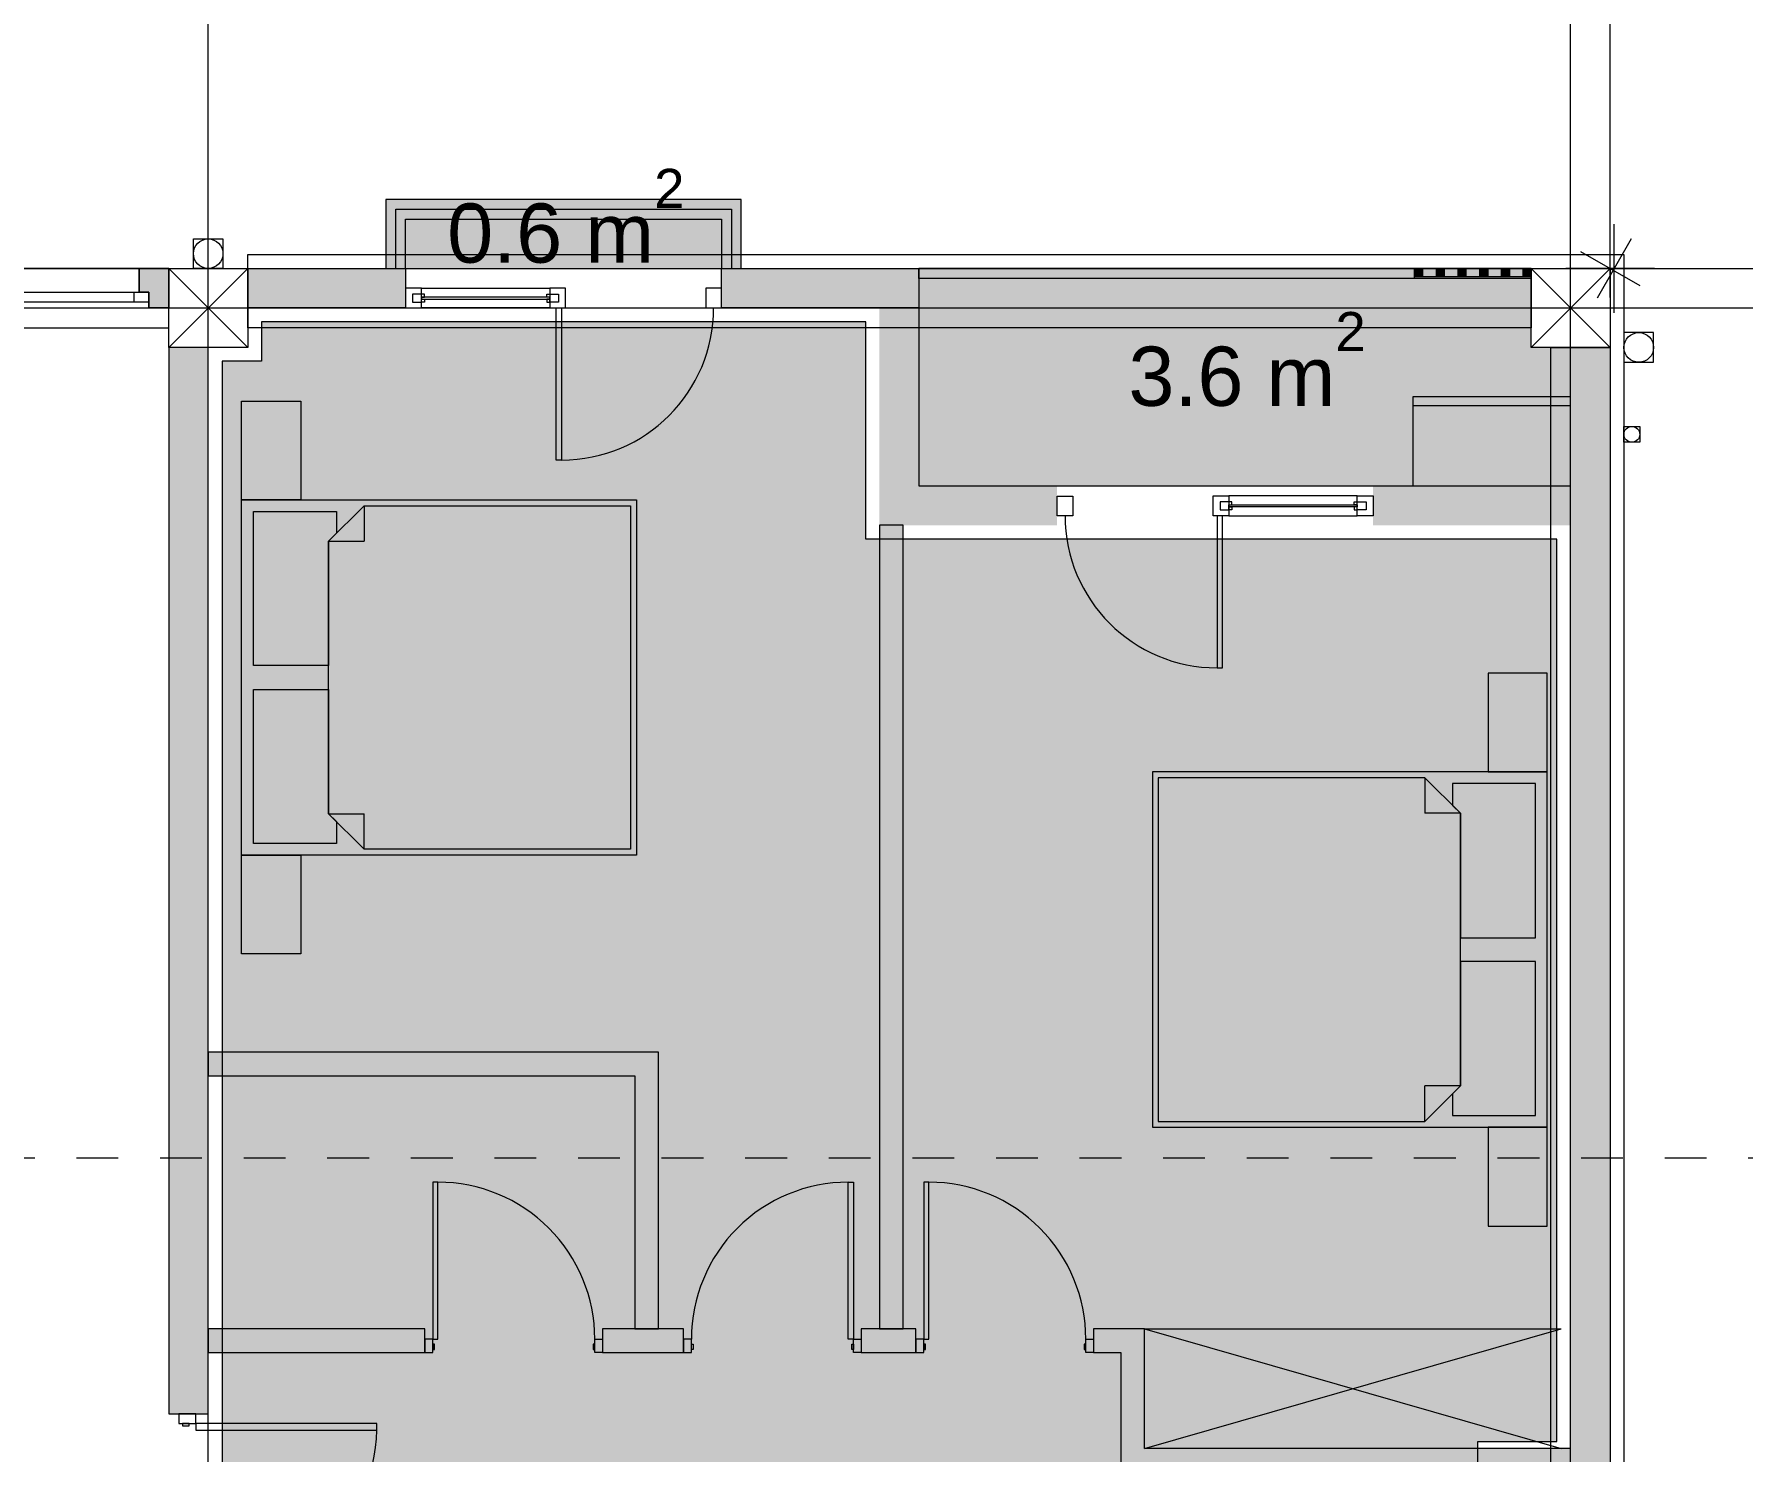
# Model space of a CAD drawing. Header units: millimetres. Extents: x 476571643 to 477489869, y 4620928210 to 4621294454.
# Drawn here: x 477229820 to 477238473, y 4621179735 to 4621186914 of the extents above; entities that cross this region are included whole.
import ezdxf

# ---------------------------------------------------------------- set-up
doc = ezdxf.new("R2010")
doc.units = ezdxf.units.MM
doc.header["$MEASUREMENT"] = 0
doc.linetypes.add('Dashed', pattern=[423.333333, 211.666667, -211.666667])
for name, color, linetype, lineweight in [('2D Drafting - General_Pen_No__1_Pen_No__7', 7, 'Continuous', 0), ('2D Drafting - General_Pen_No__1_Pen_No__7_Pen_No__7', 7, 'Continuous', 0), ('2D Drafting - General_Pen_No__250_Pen_No__7_Pen_No__154', 154, 'Continuous', 0), ('2D Drafting - General_Pen_No__250_Pen_No__7_Pen_No__250', 7, 'Continuous', 0), ('2D Drafting - General_Pen_No__250_Pen_No__7_Pen_No__7', 7, 'Continuous', 0), ('2D Drafting - General_Pen_No__7_Pen_No__7_Pen_No__7', 7, 'Continuous', 0), ('Doors_Pen_No__7_Pen_No__7_Pen_No__7', 7, 'Continuous', 0), ('G-Anno-Nplt_Pen_No__151', 151, 'Continuous', 0), ('G-Anno-Nplt_Pen_No__255', 255, 'Continuous', 0), ('G-Anno-Nplt_Pen_No__4', 7, 'Continuous', 0), ('G-Anno-Nplt_Pen_No__7', 7, 'Continuous', 0), ('gegmebi_Pen_No__7_Pen_No__7', 7, 'Continuous', 0), ('kar-panjara_Pen_No__7_Pen_No__7_Pen_No__7', 7, 'Continuous', 0), ('New_0_Pen_No__7', 7, 'Continuous', 0), ('New_2D Drafting - General_Pen_No__250_Pen_No__7_Pen_No__255', 255, 'Continuous', 0), ('New_2D Drafting - General_Pen_No__30_Pen_No__9_Pen_No__9_Pen_No__255', 255, 'Continuous', 0), ('New_2D Drafting - General_Pen_No__30_Pen_No__9_Pen_No__9_Pen_No__7', 7, 'Continuous', 0), ('New_R03_Nakveti_Pen_No__4', 7, 'Continuous', 0), ('New_reg_nak_Pen_No__250', 7, 'Continuous', 0), ('New_reg_nak_Pen_No__7', 7, 'Continuous', 0), ('New_shenobebi_Pen_No__1', 1, 'Continuous', 0), ('New_shenobebi_Pen_No__7', 7, 'Continuous', 0), ('New_Structural - Bearing_Pen_No__250', 7, 'Continuous', 0), ('zoma_Pen_No__1', 1, 'Continuous', 0), ('zoma_Pen_No__142', 142, 'Continuous', 0), ('zoma_Pen_No__5_Pen_No__5', 5, 'Continuous', 0)]:
    doc.layers.add(name, color=color, linetype=linetype, lineweight=lineweight)
doc.layers.add('New_R03_Nakveti', color=7, linetype='Continuous')
doc.layers.add('zoma', color=7, linetype='Continuous')
doc.styles.add('GENERATED_STYLE_1', font='arial.ttf')
doc.styles.add('GENERATED_STYLE_2', font='arial.ttf')
doc.dimstyles.new('GENERATED_STYLE__12', dxfattribs={"dimtxt": 500, "dimasz": 228, "dimexe": 0.18, "dimexo": 3, "dimgap": 0.09, "dimtad": 1, "dimtih": 1, "dimtoh": 1, "dimlfac": 0.001, "dimzin": 0, "dimdsep": 46, "dimtxsty": 'GENERATED_STYLE_2', "dimblk": 'ARROWHEAD_2', "dimblk1": 'ARROWHEAD_2', "dimblk2": 'ARROWHEAD_2', "dimcen": 0.09, "dimclrd": 1, "dimclre": 1, "dimclrt": 1, "dimadec": 0, "dimazin": 0, "dimtfac": 1, "dimtdec": 4, "dimtmove": 2, "dimatfit": 3, "dimfxl": 1, "dimtolj": 1, "dimtzin": 0, "dimarcsym": 0})
doc.dimstyles.new('GENERATED_STYLE__13', dxfattribs={"dimtxt": 500, "dimasz": 228, "dimexe": 0.18, "dimexo": 3, "dimgap": 0.09, "dimtad": 1, "dimlfac": 0.001, "dimzin": 0, "dimdsep": 46, "dimtxsty": 'GENERATED_STYLE_2', "dimblk": 'ARROWHEAD_2', "dimblk1": 'ARROWHEAD_2', "dimblk2": 'ARROWHEAD_2', "dimcen": 0.09, "dimclrd": 1, "dimclre": 1, "dimclrt": 1, "dimadec": 0, "dimazin": 0, "dimtfac": 1, "dimtdec": 4, "dimtmove": 0, "dimatfit": 3, "dimfxl": 1, "dimtolj": 1, "dimtzin": 0, "dimarcsym": 0})
doc.dimstyles.new('GENERATED_STYLE__3', dxfattribs={"dimtxt": 200, "dimasz": 64.421331, "dimexe": 0.18, "dimexo": 3, "dimgap": 0.09, "dimtad": 1, "dimtih": 1, "dimtoh": 1, "dimlfac": 0.001, "dimzin": 0, "dimdsep": 46, "dimtxsty": 'GENERATED_STYLE_2', "dimblk": 'ARROWHEAD_2', "dimblk1": 'ARROWHEAD_2', "dimblk2": 'ARROWHEAD_2', "dimcen": 0.09, "dimclrd": 142, "dimclre": 142, "dimclrt": 142, "dimadec": 0, "dimazin": 0, "dimtfac": 1, "dimtdec": 4, "dimtmove": 0, "dimatfit": 3, "dimfxl": 1, "dimtolj": 1, "dimtzin": 0, "dimarcsym": 0})
doc.dimstyles.new('GENERATED_STYLE__7', dxfattribs={"dimtxt": 200, "dimasz": 64.421331, "dimexe": 0.18, "dimexo": 3, "dimgap": 0.09, "dimtad": 1, "dimlfac": 0.001, "dimzin": 0, "dimdsep": 46, "dimtxsty": 'GENERATED_STYLE_2', "dimblk": 'ARROWHEAD_2', "dimblk1": 'ARROWHEAD_2', "dimblk2": 'ARROWHEAD_2', "dimcen": 0.09, "dimclrd": 142, "dimclre": 142, "dimclrt": 142, "dimadec": 0, "dimazin": 0, "dimtfac": 1, "dimtdec": 4, "dimtmove": 0, "dimatfit": 3, "dimfxl": 1, "dimtolj": 1, "dimtzin": 0, "dimarcsym": 0})

# ---------------------------------------------------------------- blocks, each defined once
blk = doc.blocks.new('Bed Layout 23_2')
at = {"layer": 'New_R03_Nakveti_Pen_No__4', "color": 7, "linetype": 'Continuous', "lineweight": 0}
for p, q in [((-900, 0), (-1399.9, 0)), ((-1399.9, 0), (-1399.9, -300)), ((-900, -300), (-900, 0)), ((900, 0), (-900, 0)), ((-900, 0), (-900, -2000)), ((1399.9, 0), (900, 0)), ((900, 0), (900, -300)), ((900, -2000), (900, 0)), ((1399.9, -300), (1399.9, 0)), ((-1399.9, -300), (-900, -300)), ((900, -300), (1399.9, -300)), ((-690, -440), (-870, -620)), ((0, -440), (-690, -440)), ((-690, -440), (-690, -620)), ((690, -440), (0, -440)), ((870, -620), (690, -440)), ((690, -440), (690, -620)), ((-870, -620), (-870, -1970)), ((-870, -620), (-690, -620)), ((870, -620), (690, -620)), ((870, -1970), (870, -620)), ((-870, -1970), (0, -1970)), ((0, -1970), (870, -1970)), ((-900, -2000), (900, -2000))]:
    blk.add_line(p, q, dxfattribs=at)
at = {"layer": 'New_R03_Nakveti_Pen_No__4', "color": 7, "linetype": 'Continuous', "lineweight": 0, "flags": 128}
for points in [[(-60, -440), (-60, -60), (-840, -60), (-840, -480), (-730, -480), (-690, -440)], [(690, -440), (730, -480), (840, -480), (840, -60), (60, -60), (60, -440)]]:
    blk.add_lwpolyline(points, close=True, dxfattribs=at)
blk = doc.blocks.new('Bed Layout 23')
at = {"layer": 'New_R03_Nakveti_Pen_No__4', "color": 7, "linetype": 'Continuous', "lineweight": 0}
for p, q in [((-900, 0), (-1400, 0)), ((-1400, 0), (-1400, -300)), ((-900, -300), (-900, 0)), ((900, 0), (-900, 0)), ((-900, 0), (-900, -2000)), ((1400, 0), (900, 0)), ((900, 0), (900, -300)), ((900, -2000), (900, 0)), ((1400, -300), (1400, 0)), ((-1400, -300), (-900, -300)), ((900, -300), (1400, -300)), ((-690, -440), (-870, -620)), ((0, -440), (-690, -440)), ((-690, -440), (-690, -620)), ((690, -440), (0, -440)), ((870, -620), (690, -440)), ((690, -440), (690, -620)), ((-870, -620), (-870, -1970)), ((-870, -620), (-690, -620)), ((870, -620), (690, -620)), ((870, -1970), (870, -620)), ((-870, -1970), (0, -1970)), ((0, -1970), (870, -1970)), ((-900, -2000), (900, -2000))]:
    blk.add_line(p, q, dxfattribs=at)
at = {"layer": 'New_R03_Nakveti_Pen_No__4', "color": 7, "linetype": 'Continuous', "lineweight": 0, "flags": 128}
for points in [[(-60, -440), (-60, -60), (-840, -60), (-840, -480), (-730, -480), (-690, -440)], [(690, -440), (730, -480), (840, -480), (840, -60), (60, -60), (60, -440)]]:
    blk.add_lwpolyline(points, close=True, dxfattribs=at)
blk = doc.blocks.new('*D1381', base_point=(476844527.1, 4621385791))
at = {"layer": 'zoma_Pen_No__142', "color": 142, "linetype": 'Continuous', "lineweight": 0, "transparency": 16777216}
for p, q in [((477240444.6, 4621185727.3), (477240317.5, 4621185727.3)), ((477240423.4, 4621185702.8), (477240338.7, 4621185751.7)), ((477240381, 4621168027.3), (477240381, 4621185727.3)), ((477240444.6, 4621168027.3), (477240317.5, 4621168027.3)), ((477240338.7, 4621168051.7), (477240423.4, 4621168002.8)), ((477240381, 4621167985.8), (477240381, 4621168027.3))]:
    blk.add_line(p, q, dxfattribs=at)
at = {"layer": 'zoma_Pen_No__142', "color": 142, "lineweight": 0, "transparency": 16777216, "insert": (477240341, 4621176535.3), "char_height": 200, "attachment_point": 7, "rotation": 90, "style": 'GENERATED_STYLE_2'}
blk.add_mtext('\\A1;{\\pql;\\fArial CYR|b0|i0|c204|p34;17.70}', dxfattribs=at)
blk = doc.blocks.new('ARROWHEAD_2')
at = {"color": 0, "linetype": 'Continuous', "lineweight": 0}
for p, q in [((-0.378, -0.655), (0.378, 0.655)), ((0, 0), (-1, 0))]:
    blk.add_line(p, q, dxfattribs=at)
blk = doc.blocks.new('*D1382', base_point=(476844527.1, 4621385791))
at = {"layer": 'zoma_Pen_No__142', "color": 142, "linetype": 'Continuous', "lineweight": 0, "transparency": 16777216}
for p, q in [((477240381, 4621185727.3), (477240381, 4621185768.7)), ((477240444.6, 4621185727.3), (477240317.5, 4621185727.3)), ((477240423.4, 4621185702.8), (477240338.7, 4621185751.7))]:
    blk.add_line(p, q, dxfattribs=at)
blk = doc.blocks.new('*D1386', base_point=(476844527.1, 4621385791))
at = {"layer": 'zoma_Pen_No__142', "color": 142, "linetype": 'Continuous', "lineweight": 0, "transparency": 16777216}
for p, q in [((477224025.6, 4621187792.3), (477223976.7, 4621187707.5)), ((477224001.1, 4621187686.3), (477224001.1, 4621187813.4)), ((477224001.1, 4621187749.9), (477230501.1, 4621187749.9)), ((477230525.6, 4621187792.3), (477230476.7, 4621187707.5)), ((477230501.1, 4621187686.3), (477230501.1, 4621187813.4))]:
    blk.add_line(p, q, dxfattribs=at)
at = {"layer": 'zoma_Pen_No__142', "color": 142, "lineweight": 0, "transparency": 16777216, "char_height": 200, "attachment_point": 7, "style": 'GENERATED_STYLE_2'}
for s, insert in [('\\A1;{\\pql;\\fArial CYR|b0|i0|c204|p34;6.50}', (477226985.1, 4621187789.9)), ('\\A1;{\\pql;\\fArial CYR|b0|i0|c204|p34;0.40}', (477229944.5, 4621187789.9))]:
    blk.add_mtext(s, dxfattribs=dict(at, insert=insert))
blk = doc.blocks.new('*D1387', base_point=(476844527.1, 4621385791))
at = {"layer": 'zoma_Pen_No__142', "color": 142, "linetype": 'Continuous', "lineweight": 0, "transparency": 16777216}
for p, q in [((477230525.6, 4621187792.3), (477230476.7, 4621187707.5)), ((477230501.1, 4621187686.3), (477230501.1, 4621187813.4)), ((477230501.1, 4621187749.9), (477230901.1, 4621187749.9)), ((477230925.6, 4621187792.3), (477230876.7, 4621187707.5)), ((477230901.1, 4621187686.3), (477230901.1, 4621187813.4))]:
    blk.add_line(p, q, dxfattribs=at)
blk = doc.blocks.new('*D1388', base_point=(476844527.1, 4621385791))
at = {"layer": 'zoma_Pen_No__142', "color": 142, "linetype": 'Continuous', "lineweight": 0, "transparency": 16777216}
for p, q in [((477230925.6, 4621187792.3), (477230876.7, 4621187707.5)), ((477230901.1, 4621187686.3), (477230901.1, 4621187813.4)), ((477230901.1, 4621187749.9), (477237401.1, 4621187749.9)), ((477237425.6, 4621187792.3), (477237376.7, 4621187707.5)), ((477237401.1, 4621187686.3), (477237401.1, 4621187813.4))]:
    blk.add_line(p, q, dxfattribs=at)
at = {"layer": 'zoma_Pen_No__142', "color": 142, "lineweight": 0, "transparency": 16777216, "char_height": 200, "attachment_point": 7, "style": 'GENERATED_STYLE_2'}
for s, insert in [('\\A1;{\\pql;\\fArial CYR|b0|i0|c204|p34;6.50}', (477233885.1, 4621187789.9)), ('\\A1;{\\pql;\\fArial CYR|b0|i0|c204|p34;0.40}', (477236844.5, 4621187789.9))]:
    blk.add_mtext(s, dxfattribs=dict(at, insert=insert))
blk = doc.blocks.new('*D1389', base_point=(476844527.1, 4621385791))
at = {"layer": 'zoma_Pen_No__142', "color": 142, "linetype": 'Continuous', "lineweight": 0, "transparency": 16777216}
for p, q in [((477237425.6, 4621187792.3), (477237376.7, 4621187707.5)), ((477237401.1, 4621187686.3), (477237401.1, 4621187813.4)), ((477237401.1, 4621187749.9), (477237801.1, 4621187749.9)), ((477237776.7, 4621187707.5), (477237825.6, 4621187792.3)), ((477237801.1, 4621187686.3), (477237801.1, 4621187813.4)), ((477237801.1, 4621187749.9), (477237842.6, 4621187749.9))]:
    blk.add_line(p, q, dxfattribs=at)
blk = doc.blocks.new('*D1393', base_point=(476844527.1, 4621385791))
at = {"layer": 'zoma_Pen_No__142', "color": 142, "linetype": 'Continuous', "lineweight": 0, "transparency": 16777216}
for p, q in [((477216725.6, 4621188540.2), (477216676.7, 4621188455.4)), ((477216701.1, 4621188434.2), (477216701.1, 4621188561.4)), ((477237776.7, 4621188455.4), (477237825.6, 4621188540.2)), ((477237801.1, 4621188434.2), (477237801.1, 4621188561.4)), ((477216659.7, 4621188497.8), (477216701.1, 4621188497.8)), ((477216701.1, 4621188497.8), (477237801.1, 4621188497.8)), ((477237801.1, 4621188497.8), (477237842.6, 4621188497.8))]:
    blk.add_line(p, q, dxfattribs=at)
at = {"layer": 'zoma_Pen_No__142', "color": 142, "lineweight": 0, "transparency": 16777216, "insert": (477226909.2, 4621188537.8), "char_height": 200, "attachment_point": 7, "style": 'GENERATED_STYLE_2'}
blk.add_mtext('\\A1;{\\pql;\\fArial CYR|b0|i0|c204|p34;21.10}', dxfattribs=at)
blk = doc.blocks.new('*D1398', base_point=(476844527.1, 4621385791))
at = {"layer": 'zoma_Pen_No__1', "color": 1, "linetype": 'Continuous', "lineweight": 0, "transparency": 16777216}
for p, q in [((477237801.1, 4621198523.1), (477237801.1, 4621198669.8)), ((477237951.1, 4621198436.5), (477237651.1, 4621198609.7)), ((477238026.1, 4621198523.1), (477237576.1, 4621198523.1)), ((477237801.1, 4621185727.3), (477237801.1, 4621198523.1)), ((477237651.1, 4621185813.9), (477237951.1, 4621185640.7)), ((477238026.1, 4621185727.3), (477237576.1, 4621185727.3)), ((477237801.1, 4621185580.6), (477237801.1, 4621185727.3))]:
    blk.add_line(p, q, dxfattribs=at)
at = {"layer": 'zoma_Pen_No__1', "color": 1, "lineweight": 0, "transparency": 16777216, "insert": (477237701.1, 4621191270.3), "char_height": 500, "attachment_point": 7, "rotation": 90, "style": 'GENERATED_STYLE_2'}
blk.add_mtext('\\A1;{\\pql;\\fArial CYR|b0|i0|c204|p34;12.79}', dxfattribs=at)
blk = doc.blocks.new('*D1660', base_point=(476844527.1, 4621385791))
at = {"layer": 'zoma_Pen_No__1', "color": 1, "linetype": 'Continuous', "lineweight": 0, "transparency": 16777216}
for p, q in [((477237821.3, 4621185502.3), (477237821.3, 4621185952.3)), ((477256811.3, 4621185502.3), (477256811.3, 4621185952.3)), ((477237907.9, 4621185877.3), (477237734.7, 4621185577.3)), ((477256724.7, 4621185577.3), (477256897.9, 4621185877.3)), ((477237674.6, 4621185727.3), (477237821.3, 4621185727.3)), ((477237821.3, 4621185727.3), (477256811.3, 4621185727.3)), ((477256811.3, 4621185727.3), (477256958, 4621185727.3))]:
    blk.add_line(p, q, dxfattribs=at)
at = {"layer": 'zoma_Pen_No__1', "color": 1, "lineweight": 0, "transparency": 16777216, "insert": (477247711.1, 4621185827.3), "char_height": 500, "attachment_point": 7, "style": 'GENERATED_STYLE_2'}
blk.add_mtext('\\A1;{\\pql;\\fArial CYR|b0|i0|c204|p34;18.99}', dxfattribs=at)
blk = doc.blocks.new('*D1661', base_point=(476844527.1, 4621385791))
at = {"layer": 'zoma_Pen_No__1', "color": 1, "linetype": 'Continuous', "lineweight": 0, "transparency": 16777216}
for p, q in [((477237821.3, 4621167802.3), (477237821.3, 4621168252.3)), ((477256818.5, 4621167802.3), (477256818.5, 4621168252.3)), ((477237907.9, 4621168177.3), (477237734.7, 4621167877.3)), ((477256731.9, 4621167877.3), (477256905.1, 4621168177.3)), ((477237674.6, 4621168027.3), (477237821.3, 4621168027.3)), ((477237821.3, 4621168027.3), (477256818.5, 4621168027.3)), ((477256818.5, 4621168027.3), (477256965.2, 4621168027.3))]:
    blk.add_line(p, q, dxfattribs=at)
at = {"layer": 'zoma_Pen_No__1', "color": 1, "lineweight": 0, "transparency": 16777216, "insert": (477247714.8, 4621168127.3), "char_height": 500, "attachment_point": 7, "style": 'GENERATED_STYLE_2'}
blk.add_mtext('\\A1;{\\pql;\\fArial CYR|b0|i0|c204|p34;19.00}', dxfattribs=at)

msp = doc.modelspace()

# ---------------------------------------------------------------- hatches: boundary and pattern name
at = {"layer": '2D Drafting - General_Pen_No__250_Pen_No__7_Pen_No__154', "linetype": 'Continuous', "lineweight": 0}
msp.add_hatch(color=154, dxfattribs=at).paths.add_polyline_path([(477230501.121, 4621185727.272), (477230501.121, 4621185527.272), (477230401.121, 4621185527.272), (477230401.121, 4621185607.156), (477230351.118, 4621185607.156), (477230351.118, 4621185727.272), (477230401.121, 4621185727.272)])
at = {"layer": '2D Drafting - General_Pen_No__250_Pen_No__7_Pen_No__7', "linetype": 'Continuous', "lineweight": 0}
for points in [[(477231700.939, 4621185527.272), (477230901.121, 4621185527.272), (477230901.121, 4621185727.272), (477231700.939, 4621185727.272)], [(477234300.774, 4621185527.229), (477233300.939, 4621185527.229), (477233300.939, 4621185727.264), (477234300.774, 4621185727.272)], [(477237401.121, 4621185677.272), (477236811.121, 4621185677.272), (477236811.121, 4621185687.272), (477237401.121, 4621185687.272)], [(477234300.65, 4621184627.272), (477234300.65, 4621185527.107), (477234100.65, 4621185527.107), (477234100.65, 4621184627.272)], [(477230501.121, 4621185327.272), (477230501.121, 4621179927.272), (477230701.121, 4621179927.272), (477230701.121, 4621185327.272)], [(477237601.121, 4621185327.272), (477237601.121, 4621178827.272), (477237801.121, 4621178827.272), (477237801.121, 4621185327.272)], [(477235000.485, 4621184427.272), (477234100.65, 4621184427.272), (477234100.65, 4621184627.272), (477235000.485, 4621184627.272)], [(477237600.831, 4621184427.272), (477236600.485, 4621184427.272), (477236600.485, 4621184627.272), (477237600.831, 4621184627.272)], [(477234220.65, 4621180358.19), (477234220.65, 4621184427.272), (477234100.65, 4621184427.272), (477234100.65, 4621180358.19)], [(477232981.144, 4621180358.19), (477232981.144, 4621181758.19), (477230701.121, 4621181758.19), (477230701.121, 4621181638.19), (477232861.144, 4621181638.19), (477232861.144, 4621180358.19)], [(477231798.586, 4621180358.19), (477230701.121, 4621180358.19), (477230701.121, 4621180238.19), (477231798.586, 4621180238.19)], [(477233108.854, 4621180358.19), (477232698.586, 4621180358.19), (477232698.586, 4621180238.19), (477233108.854, 4621180238.19)], [(477234285.396, 4621180358.19), (477234008.854, 4621180358.19), (477234008.854, 4621180238.19), (477234285.396, 4621180238.19)], [(477235443.019, 4621179113.263), (477235443.019, 4621179632.038), (477237600.65, 4621179632.038), (477237600.65, 4621179752.038), (477235443.019, 4621179752.038), (477235443.019, 4621180358.19), (477235185.397, 4621180358.19), (477235185.397, 4621180238.19), (477235323.019, 4621180238.19), (477235323.019, 4621179752.038), (477235323.019, 4621179113.263)]]:
    msp.add_hatch(color=7, dxfattribs=at).paths.add_polyline_path(points)
at = {"layer": 'G-Anno-Nplt_Pen_No__151', "linetype": 'Continuous', "lineweight": 0, "true_color": 0x1f2f3f}
msp.add_hatch(color=169, dxfattribs=at).paths.add_polyline_path([(477230771.121, 4621178897.272), (477230971.12, 4621178897.272), (477230971.12, 4621178597.272), (477231271.121, 4621178597.272), (477231271.121, 4621177767.084), (477230871.121, 4621177767.084), (477230871.121, 4621175397.272), (477230971.121, 4621175397.272), (477230971.121, 4621174857.272), (477230871.121, 4621174857.272), (477230871.121, 4621169997.272), (477237531.121, 4621169997.272), (477237531.121, 4621173967.084), (477237131.121, 4621173967.084), (477237131.121, 4621175097.272), (477237331.121, 4621175097.272), (477237331.121, 4621175397.272), (477237531.121, 4621175397.272), (477237531.121, 4621178357.272), (477237331.121, 4621178357.272), (477237331.121, 4621178527.272), (477237331.121, 4621178657.272), (477237131.121, 4621178657.272), (477237131.121, 4621179787.46), (477237531.121, 4621179787.46), (477237531.121, 4621184357.272), (477234030.939, 4621184357.272), (477234030.939, 4621185457.272), (477230971.121, 4621185457.272), (477230971.121, 4621185257.272), (477230771.121, 4621185257.272)])
at = {"layer": 'G-Anno-Nplt_Pen_No__255', "linetype": 'Continuous', "lineweight": 0, "true_color": 0x3f3f3f}
for points in [[(477233400.939, 4621186077.229), (477231600.939, 4621186077.229), (477231600.939, 4621185727.271), (477233400.939, 4621185727.288)], [(477237401.121, 4621185327.272), (477237401.121, 4621185727.272), (477234300.774, 4621185727.272), (477234300.774, 4621184627.275), (477237601.121, 4621184627.245), (477237601.121, 4621185327.272)]]:
    msp.add_hatch(color=250, dxfattribs=at).paths.add_polyline_path(points)
at = {"layer": 'New_2D Drafting - General_Pen_No__250_Pen_No__7_Pen_No__255', "linetype": 'Continuous', "lineweight": 0}
msp.add_hatch(color=255, dxfattribs=at).paths.add_polyline_path([(477236801.121, 4621184627.245), (477236801.121, 4621185077.245), (477237601.121, 4621185077.245), (477237601.121, 4621184627.245)])
at = {"layer": 'New_2D Drafting - General_Pen_No__30_Pen_No__9_Pen_No__9_Pen_No__255', "linetype": 'Continuous', "lineweight": 0}
for points in [[(477236851.121, 4621185727.272), (477236851.121, 4621185687.272), (477236811.121, 4621185687.272), (477236811.121, 4621185727.272)], [(477236961.121, 4621185727.272), (477236961.121, 4621185687.272), (477236921.121, 4621185687.272), (477236921.121, 4621185727.272)], [(477237071.121, 4621185727.272), (477237071.121, 4621185687.272), (477237031.121, 4621185687.272), (477237031.121, 4621185727.272)], [(477237181.121, 4621185727.272), (477237181.121, 4621185687.272), (477237141.121, 4621185687.272), (477237141.121, 4621185727.272)], [(477237291.121, 4621185727.272), (477237291.121, 4621185687.272), (477237251.121, 4621185687.272), (477237251.121, 4621185727.272)], [(477237401.121, 4621185727.272), (477237401.121, 4621185687.272), (477237361.121, 4621185687.272), (477237361.121, 4621185727.272)]]:
    msp.add_hatch(color=255, dxfattribs=at).paths.add_polyline_path(points)

# ---------------------------------------------------------------- linework, layer by layer
at = {"layer": '2D Drafting - General_Pen_No__1_Pen_No__7', "color": 7, "linetype": 'Continuous', "lineweight": 0}
for p, q in [((477230501.121, 4621185327.272), (477230901.121, 4621185727.272)), ((477230901.121, 4621185327.272), (477230501.121, 4621185727.272)), ((477237401.121, 4621185327.272), (477237801.121, 4621185727.272)), ((477237801.121, 4621185327.272), (477237401.121, 4621185727.272))]:
    msp.add_line(p, q, dxfattribs=at)
at = {"layer": '2D Drafting - General_Pen_No__1_Pen_No__7', "color": 7, "linetype": 'Continuous', "lineweight": 0, "flags": 128}
for points in [[(477224001.121, 4621185427.272), (477230501.121, 4621185427.272), (477230501.121, 4621185727.272), (477224001.121, 4621185727.272)], [(477230901.121, 4621185327.272), (477230501.121, 4621185327.272), (477230501.121, 4621185727.272), (477230901.121, 4621185727.272)], [(477237401.121, 4621185427.272), (477230901.121, 4621185427.272), (477230901.121, 4621185727.272), (477237401.121, 4621185727.272)], [(477237801.121, 4621185327.272), (477237401.121, 4621185327.272), (477237401.121, 4621185727.272), (477237801.121, 4621185727.272)], [(477237501.121, 4621178827.272), (477237501.121, 4621185327.272), (477237801.121, 4621185327.272), (477237801.121, 4621178827.272)]]:
    msp.add_lwpolyline(points, close=True, dxfattribs=at)
at = {"layer": '2D Drafting - General_Pen_No__1_Pen_No__7', "color": 7, "linetype": 'Continuous', "lineweight": 0}
for centre, radius in [((477230701.121, 4621185802.272), 75), ((477237946.299, 4621185327.271), 75), ((477237911.293, 4621184887.273), 40)]:
    msp.add_circle(centre, radius, dxfattribs=at)
at = {"layer": '2D Drafting - General_Pen_No__1_Pen_No__7_Pen_No__7', "color": 7, "linetype": 'Continuous', "lineweight": 0}
msp.add_arc((477230662.873, 4621179869.55), 893.239, 268.396194, 358.396194, dxfattribs=at)
at = {"layer": '2D Drafting - General_Pen_No__250_Pen_No__7_Pen_No__250', "color": 7, "linetype": 'Continuous', "lineweight": 0, "flags": 128}
for points in [[(477237401.121, 4621185677.272), (477236811.121, 4621185677.272), (477236811.121, 4621185687.272), (477237401.121, 4621185687.272)], [(477230501.121, 4621185327.272), (477230501.121, 4621179927.272), (477230701.121, 4621179927.272), (477230701.121, 4621185327.272)], [(477234220.65, 4621180358.19), (477234220.65, 4621184427.272), (477234100.65, 4621184427.272), (477234100.65, 4621180358.19)], [(477232981.144, 4621180358.19), (477232981.144, 4621181758.19), (477230701.121, 4621181758.19), (477230701.121, 4621181638.19), (477232861.144, 4621181638.19), (477232861.144, 4621180358.19)], [(477231798.586, 4621180358.19), (477230701.121, 4621180358.19), (477230701.121, 4621180238.19), (477231798.586, 4621180238.19)], [(477233108.854, 4621180358.19), (477232698.586, 4621180358.19), (477232698.586, 4621180238.19), (477233108.854, 4621180238.19)], [(477234285.396, 4621180358.19), (477234008.854, 4621180358.19), (477234008.854, 4621180238.19), (477234285.396, 4621180238.19)], [(477235443.019, 4621179113.263), (477235443.019, 4621179632.038), (477237600.65, 4621179632.038), (477237600.65, 4621179752.038), (477235443.019, 4621179752.038), (477235443.019, 4621180358.19), (477235185.397, 4621180358.19), (477235185.397, 4621180238.19), (477235323.019, 4621180238.19), (477235323.019, 4621179752.038), (477235323.019, 4621179113.263)]]:
    msp.add_lwpolyline(points, close=True, dxfattribs=at)
at = {"layer": '2D Drafting - General_Pen_No__250_Pen_No__7_Pen_No__7', "color": 7, "linetype": 'Continuous', "lineweight": 0, "flags": 128}
for points in [[(477230501.121, 4621185727.272), (477230501.121, 4621185527.272), (477230401.121, 4621185527.272), (477230401.121, 4621185607.156), (477230351.118, 4621185607.156), (477230351.118, 4621185727.272), (477230401.121, 4621185727.272)], [(477231700.939, 4621185527.272), (477230901.121, 4621185527.272), (477230901.121, 4621185727.272), (477231700.939, 4621185727.272)], [(477234300.774, 4621185527.229), (477233300.939, 4621185527.229), (477233300.939, 4621185727.264), (477234300.774, 4621185727.272)]]:
    msp.add_lwpolyline(points, close=True, dxfattribs=at)
at = {"layer": '2D Drafting - General_Pen_No__7_Pen_No__7_Pen_No__7', "color": 7, "linetype": 'Continuous', "lineweight": 0, "flags": 128}
for points in [[(477231780.939, 4621185627.226), (477232430.939, 4621185627.197), (477232430.935, 4621185527.258), (477231780.935, 4621185527.287)], [(477236520.485, 4621184575.084), (477235870.485, 4621184575.056), (477235870.489, 4621184475.117), (477236520.489, 4621184475.145)]]:
    msp.add_lwpolyline(points, close=True, dxfattribs=at)
at = {"layer": '2D Drafting - General_Pen_No__7_Pen_No__7_Pen_No__7', "color": 7, "linetype": 'Continuous', "lineweight": 0}
for centre, radius, start, end in [((477232490.624, 4621185527.245), 770.311, 269.9974687, 359.994289), ((477235810.8, 4621184475.104), 770.311, 180.005711, 270.0025313), ((477231864.763, 4621180305.926), 794.311, 359.9998025, 90.001484), ((477233942.676, 4621180305.926), 794.311, 89.998516, 180.0001975), ((477234351.574, 4621180305.926), 794.311, 359.9998025, 90.001484)]:
    msp.add_arc(centre, radius, start, end, dxfattribs=at)
at = {"layer": 'Doors_Pen_No__7_Pen_No__7_Pen_No__7', "color": 7, "linetype": 'Continuous', "lineweight": 0, "flags": 128}
for points in [[(477232463.957, 4621185527.246), (477232490.624, 4621185527.245), (477232490.59, 4621184756.934), (477232463.923, 4621184756.935)], [(477235837.467, 4621184475.105), (477235810.8, 4621184475.104), (477235810.834, 4621183704.793), (477235837.501, 4621183704.794)], [(477231838.097, 4621180305.925), (477231864.763, 4621180305.926), (477231864.743, 4621181100.237), (477231838.076, 4621181100.236)], [(477233969.343, 4621180305.925), (477233942.676, 4621180305.926), (477233942.697, 4621181100.237), (477233969.363, 4621181100.236)], [(477234324.907, 4621180305.925), (477234351.574, 4621180305.926), (477234351.553, 4621181100.237), (477234324.886, 4621181100.236)], [(477231798.587, 4621180238.19), (477231838.099, 4621180238.192), (477231838.097, 4621180305.925), (477231798.586, 4621180305.924)], [(477232698.587, 4621180238.19), (477232659.076, 4621180238.189), (477232659.075, 4621180305.923), (477232698.586, 4621180305.924)], [(477233108.852, 4621180238.19), (477233148.363, 4621180238.189), (477233148.365, 4621180305.923), (477233108.854, 4621180305.924)], [(477234008.852, 4621180238.19), (477233969.341, 4621180238.192), (477233969.343, 4621180305.925), (477234008.854, 4621180305.924)], [(477234285.397, 4621180238.19), (477234324.909, 4621180238.192), (477234324.907, 4621180305.925), (477234285.396, 4621180305.924)], [(477235185.397, 4621180238.19), (477235145.886, 4621180238.189), (477235145.885, 4621180305.923), (477235185.396, 4621180305.924)], [(477231838.098, 4621180252.592), (477231846.987, 4621180252.592), (477231846.986, 4621180279.258), (477231838.097, 4621180279.258)], [(477232650.187, 4621180252.589), (477232659.076, 4621180252.589), (477232659.075, 4621180279.256), (477232650.186, 4621180279.256)], [(477233157.252, 4621180252.589), (477233148.364, 4621180252.589), (477233148.364, 4621180279.256), (477233157.253, 4621180279.256)], [(477233969.341, 4621180252.592), (477233960.452, 4621180252.592), (477233960.453, 4621180279.258), (477233969.342, 4621180279.258)], [(477234324.908, 4621180252.592), (477234333.797, 4621180252.592), (477234333.796, 4621180279.258), (477234324.908, 4621180279.258)], [(477235136.997, 4621180252.589), (477235145.886, 4621180252.589), (477235145.885, 4621180279.256), (477235136.996, 4621180279.256)], [(477230553.206, 4621179927.272), (477230553.206, 4621179877.883), (477230637.873, 4621179877.883), (477230637.873, 4621179927.272)], [(477230571.206, 4621179877.883), (477230571.206, 4621179866.772), (477230604.54, 4621179866.772), (477230604.54, 4621179877.883)], [(477230637.873, 4621179877.883), (477230637.873, 4621179844.55), (477231555.762, 4621179844.55), (477231555.762, 4621179877.883)]]:
    msp.add_lwpolyline(points, close=True, dxfattribs=at)
at = {"layer": 'G-Anno-Nplt_Pen_No__4', "color": 7, "linetype": 'Continuous', "lineweight": 0, "flags": 128}
for points in [[(477233400.939, 4621186077.229), (477231600.939, 4621186077.229), (477231600.939, 4621185727.271), (477233400.939, 4621185727.288)], [(477237401.121, 4621185327.272), (477237401.121, 4621185727.272), (477234300.774, 4621185727.272), (477234300.774, 4621184627.275), (477237601.121, 4621184627.245), (477237601.121, 4621185327.272)]]:
    msp.add_lwpolyline(points, close=True, dxfattribs=at)
msp.add_lwpolyline([(477237131.121, 4621178657.272), (477237131.121, 4621179787.46), (477237531.121, 4621179787.46), (477237531.121, 4621184357.272), (477234030.939, 4621184357.272), (477234030.939, 4621185457.272), (477230971.121, 4621185457.272), (477230971.121, 4621185257.272), (477230771.121, 4621185257.272), (477230771.121, 4621178897.272)], dxfattribs=at)
at = {"layer": 'gegmebi_Pen_No__7_Pen_No__7', "color": 7, "linetype": 'Continuous', "lineweight": 0}
for p, q in [((477230626.121, 4621185727.272), (477230626.121, 4621185877.272)), ((477230626.121, 4621185877.272), (477230776.121, 4621185877.272)), ((477230776.121, 4621185877.272), (477230776.121, 4621185727.272)), ((477230776.121, 4621185727.272), (477230626.121, 4621185727.272)), ((477238021.299, 4621185402.271), (477237871.299, 4621185402.271)), ((477237871.299, 4621185402.271), (477237871.299, 4621185252.271)), ((477238021.299, 4621185252.271), (477238021.299, 4621185402.271)), ((477237871.299, 4621185252.271), (477238021.299, 4621185252.271)), ((477237871.293, 4621184847.273), (477237871.293, 4621184927.273)), ((477237871.293, 4621184927.273), (477237951.293, 4621184927.273)), ((477237951.293, 4621184927.273), (477237951.293, 4621184847.273)), ((477237951.293, 4621184847.273), (477237871.293, 4621184847.273))]:
    msp.add_line(p, q, dxfattribs=at)
at = {"layer": 'kar-panjara_Pen_No__7_Pen_No__7_Pen_No__7', "color": 7, "linetype": 'Continuous', "lineweight": 0, "flags": 128}
for points in [[(477231780.939, 4621185627.226), (477231700.939, 4621185627.229), (477231700.935, 4621185527.229), (477231780.935, 4621185527.226)], [(477231735.936, 4621185557.288), (477231780.936, 4621185557.287), (477231780.937, 4621185572.287), (477231780.937, 4621185582.287), (477231795.937, 4621185582.286), (477231795.938, 4621185597.286), (477231735.938, 4621185597.288)], [(477231780.937, 4621185572.287), (477232430.937, 4621185572.258), (477232430.937, 4621185582.258), (477231780.937, 4621185582.287)], [(477232475.936, 4621185557.256), (477232430.936, 4621185557.258), (477232430.937, 4621185572.258), (477232430.937, 4621185582.258), (477232415.937, 4621185582.258), (477232415.938, 4621185597.258), (477232475.938, 4621185597.256)], [(477232510.939, 4621185627.254), (477232430.939, 4621185627.258), (477232430.935, 4621185527.258), (477232510.935, 4621185527.254)], [(477233300.939, 4621185627.177), (477233220.939, 4621185627.18), (477233220.935, 4621185527.18), (477233300.935, 4621185527.177)], [(477231795.936, 4621185557.286), (477231780.936, 4621185557.287), (477231780.937, 4621185572.287), (477231795.937, 4621185572.286)], [(477232415.936, 4621185557.258), (477232430.936, 4621185557.258), (477232430.937, 4621185572.258), (477232415.937, 4621185572.258)], [(477235000.485, 4621184575.035), (477235080.485, 4621184575.039), (477235080.489, 4621184475.039), (477235000.489, 4621184475.035)], [(477235790.485, 4621184575.113), (477235870.485, 4621184575.117), (477235870.489, 4621184475.117), (477235790.489, 4621184475.113)], [(477235825.488, 4621184505.115), (477235870.488, 4621184505.117), (477235870.487, 4621184520.117), (477235870.487, 4621184530.117), (477235885.487, 4621184530.117), (477235885.486, 4621184545.117), (477235825.486, 4621184545.115)], [(477236565.488, 4621184505.147), (477236520.488, 4621184505.145), (477236520.487, 4621184520.145), (477236520.487, 4621184530.145), (477236505.487, 4621184530.145), (477236505.486, 4621184545.145), (477236565.486, 4621184545.147)], [(477236520.485, 4621184575.084), (477236600.485, 4621184575.088), (477236600.489, 4621184475.088), (477236520.489, 4621184475.084)], [(477236520.487, 4621184520.145), (477235870.487, 4621184520.117), (477235870.487, 4621184530.117), (477236520.487, 4621184530.145)], [(477235885.488, 4621184505.117), (477235870.488, 4621184505.117), (477235870.487, 4621184520.117), (477235885.487, 4621184520.117)], [(477236505.488, 4621184505.145), (477236520.488, 4621184505.145), (477236520.487, 4621184520.145), (477236505.487, 4621184520.145)]]:
    msp.add_lwpolyline(points, close=True, dxfattribs=at)
at = {"layer": 'New_0_Pen_No__7', "color": 7, "linetype": 'Continuous', "lineweight": 0}
for points in [[(477235443.019, 4621180358.19), (477237553.019, 4621180358.19)], [(477235443.019, 4621179752.038), (477237553.019, 4621180358.19)], [(477235443.019, 4621180358.19), (477237553.019, 4621179752.038)]]:
    msp.add_lwpolyline(points, dxfattribs=at)
at = {"layer": 'New_2D Drafting - General_Pen_No__30_Pen_No__9_Pen_No__9_Pen_No__7', "color": 7, "linetype": 'Continuous', "lineweight": 0, "flags": 128}
for points in [[(477236851.121, 4621185727.272), (477236851.121, 4621185687.272), (477236811.121, 4621185687.272), (477236811.121, 4621185727.272)], [(477236961.121, 4621185727.272), (477236961.121, 4621185687.272), (477236921.121, 4621185687.272), (477236921.121, 4621185727.272)], [(477237071.121, 4621185727.272), (477237071.121, 4621185687.272), (477237031.121, 4621185687.272), (477237031.121, 4621185727.272)], [(477237181.121, 4621185727.272), (477237181.121, 4621185687.272), (477237141.121, 4621185687.272), (477237141.121, 4621185727.272)], [(477237291.121, 4621185727.272), (477237291.121, 4621185687.272), (477237251.121, 4621185687.272), (477237251.121, 4621185727.272)], [(477237401.121, 4621185727.272), (477237401.121, 4621185687.272), (477237361.121, 4621185687.272), (477237361.121, 4621185727.272)]]:
    msp.add_lwpolyline(points, close=True, dxfattribs=at)
at = {"layer": 'New_reg_nak_Pen_No__250', "color": 7, "linetype": 'Continuous', "lineweight": 0}
msp.add_line((477237601.121, 4621185031.767), (477236801.121, 4621185031.767), dxfattribs=at)
at = {"layer": 'New_reg_nak_Pen_No__250', "color": 7, "linetype": 'Continuous', "lineweight": 0, "flags": 128}
for points in [[(477237401.121, 4621185677.272), (477234300.774, 4621185677.272), (477234300.774, 4621185727.272), (477237401.121, 4621185727.272)], [(477236801.121, 4621184627.245), (477237601.121, 4621184627.245), (477237601.121, 4621185077.245), (477236801.121, 4621185077.245)]]:
    msp.add_lwpolyline(points, close=True, dxfattribs=at)
at = {"layer": 'New_reg_nak_Pen_No__7', "color": 7, "linetype": 'Continuous', "lineweight": 0, "flags": 128}
msp.add_lwpolyline([(477230901.121, 4621185727.272), (477230901.121, 4621185797.272), (477237871.122, 4621185797.272), (477237870.861, 4621168027.272), (477236701.12, 4621168027.272)], dxfattribs=at)
at = {"layer": 'New_shenobebi_Pen_No__1', "color": 1, "linetype": 'Dashed', "lineweight": 0}
msp.add_lwpolyline([(477212254.322, 4621181222.974), (477243981.062, 4621181222.974), (477244310.836, 4621181222.974)], dxfattribs=at)
at = {"layer": 'New_shenobebi_Pen_No__7', "color": 7, "linetype": 'Continuous', "lineweight": 0}
for p, q in [((477231650.939, 4621186027.229), (477233350.939, 4621186027.229)), ((477231650.939, 4621185727.288), (477231650.939, 4621186027.229)), ((477233350.939, 4621186027.229), (477233350.939, 4621185727.288)), ((477231700.939, 4621185977.229), (477233300.939, 4621185977.229)), ((477231700.939, 4621185727.288), (477231700.939, 4621185977.229)), ((477233300.939, 4621185977.229), (477233300.939, 4621185727.288))]:
    msp.add_line(p, q, dxfattribs=at)
at = {"layer": 'New_Structural - Bearing_Pen_No__250', "color": 7, "linetype": 'Continuous', "lineweight": 0}
for p, q in [((477228851.115, 4621185727.109), (477230351.115, 4621185727.156)), ((477230351.115, 4621185727.156), (477230351.118, 4621185607.156)), ((477228876.118, 4621185607.11), (477230326.118, 4621185607.155)), ((477230326.118, 4621185607.155), (477230401.118, 4621185607.157)), ((477230326.12, 4621185557.155), (477230326.118, 4621185607.155)), ((477230351.118, 4621185607.156), (477230401.118, 4621185607.157)), ((477230351.118, 4621185607.156), (477230401.118, 4621185607.157)), ((477230401.118, 4621185607.157), (477230401.12, 4621185557.157)), ((477230401.118, 4621185607.157), (477230401.12, 4621185557.157)), ((477228801.121, 4621185527.108), (477230401.121, 4621185527.157)), ((477230326.12, 4621185557.155), (477228876.12, 4621185557.11)), ((477230401.12, 4621185557.157), (477230326.12, 4621185557.155)), ((477230401.12, 4621185557.157), (477230401.121, 4621185527.157))]:
    msp.add_line(p, q, dxfattribs=at)
at = {"layer": 'zoma_Pen_No__5_Pen_No__5', "color": 5, "linetype": 'Continuous', "lineweight": 0}
for p, q in [((477230701.121, 4621164517.675), (477230701.121, 4621189228.481)), ((477237601.121, 4621164517.675), (477237601.121, 4621189228.481)), ((477212820.57, 4621185527.272), (477241673.65, 4621185527.272)), ((477212820.57, 4621185527.272), (477241673.65, 4621185527.272))]:
    msp.add_line(p, q, dxfattribs=at)

# ---------------------------------------------------------------- block references
at = {"layer": 'New_R03_Nakveti', "color": 7, "linetype": 'Continuous', "lineweight": 0, "xscale": -0.9999999999999998, "zscale": 1000, "rotation": 90.0029726951062}
msp.add_blockref('Bed Layout 23_2', (477230870.577, 4621183655.971), dxfattribs=at)
at = {"layer": 'New_R03_Nakveti', "color": 7, "linetype": 'Continuous', "lineweight": 0, "zscale": 1000, "rotation": 270}
msp.add_blockref('Bed Layout 23', (477237483.019, 4621182278.299), dxfattribs=at)

# ---------------------------------------------------------------- texts
at = {"layer": 'G-Anno-Nplt_Pen_No__7', "color": 7, "lineweight": 0, "char_height": 300, "attachment_point": 7, "style": 'GENERATED_STYLE_1'}
for s, insert in [('{\\fArial|b0|i0|c0|p34;0.6 m{\\H0.66x;\\S2^  ;}}', (477231911.524, 4621185752.25)), ('{\\fArial|b0|i0|c0|p34;3.6 m{\\H0.66x;\\S2^  ;}}', (477235361.533, 4621185027.259))]:
    msp.add_mtext(s, dxfattribs=dict(at, insert=insert))

# ---------------------------------------------------------------- dimensions: what is measured, and where the dimension line sits
at = {"layer": 'zoma', "color": 1, "linetype": 'Continuous', "lineweight": 0}
dim = msp.add_linear_dim(base=(477237801.121, 4621198523.075), p1=(477237801.121, 4621185727.272), p2=(477237801.073, 4621198523.075), angle=90, text='12.79', dimstyle='GENERATED_STYLE__13', dxfattribs=at)
dim.commit()
dim.dimension.update_dxf_attribs({"geometry": '*D1398', "text_midpoint": (477237451.121, 4621192110.318), "dimtype": 160, "text_rotation": 90})
at = {"layer": 'zoma', "color": 142, "linetype": 'Continuous', "lineweight": 0}
for base, p1, p2, picture, middle in [((477237801.121, 4621188497.802), (477216701.121, 4621184725.57), (477237801.121, 4621184725.57), '*D1393', (477227245.179, 4621188637.802)), ((477230501.121, 4621187749.875), (477224001.121, 4621184325.573), (477230501.121, 4621184372.624), '*D1386', (477227244.828, 4621187889.875)), ((477237401.121, 4621187749.875), (477230901.121, 4621184325.573), (477237401.121, 4621184485.796), '*D1388', (477234144.828, 4621187889.875)), ((477230901.121, 4621187749.875), (477230501.121, 4621184372.624), (477230901.121, 4621184325.573), '*D1387', (477230204.273, 4621187889.875)), ((477237801.121, 4621187749.875), (477237401.121, 4621184485.796), (477237801.121, 4621184525.573), '*D1389', (477237104.273, 4621187889.875))]:
    dim = msp.add_linear_dim(base=base, p1=p1, p2=p2, dimstyle='GENERATED_STYLE__3', dxfattribs=at)
    dim.commit()
    dim.dimension.update_dxf_attribs({"geometry": picture, "text_midpoint": middle, "dimtype": 160})
at = {"layer": 'zoma', "color": 1, "linetype": 'Continuous', "lineweight": 0}
for base, p2, picture, middle in [((477256811.28, 4621185727.272), (477256811.28, 4621185819.085), '*D1660', (477248551.125, 4621186077.272)), ((477256818.544, 4621168027.272), (477256818.544, 4621168029.322), '*D1661', (477248554.757, 4621168377.272))]:
    dim = msp.add_linear_dim(base=base, p1=(477237821.317, 4621185727.269), p2=p2, dimstyle='GENERATED_STYLE__12', dxfattribs=at)
    dim.commit()
    dim.dimension.update_dxf_attribs({"geometry": picture, "text_midpoint": middle, "dimtype": 160})
at = {"layer": 'zoma', "color": 142, "linetype": 'Continuous', "lineweight": 0}
for base, p1, p2, picture, middle in [((477240381.043912113, 4621185727.268946648), (477214556.422066391, 4621185727.268946648), (477216701.12092191, 4621185727.268946648), '*D1382', (477240241.043911517, 4621185720.975948334)), ((477240381.044, 4621185727.269), (477237871.046, 4621168027.272), (477214556.422, 4621185727.269), '*D1381', (477240241.044, 4621176871.328))]:
    dim = msp.add_linear_dim(base=base, p1=p1, p2=p2, angle=90, dimstyle='GENERATED_STYLE__7', dxfattribs=at)
    dim.commit()
    dim.dimension.update_dxf_attribs({"geometry": picture, "text_midpoint": middle, "dimtype": 160, "text_rotation": 90})

doc.saveas('drawing.dxf')
